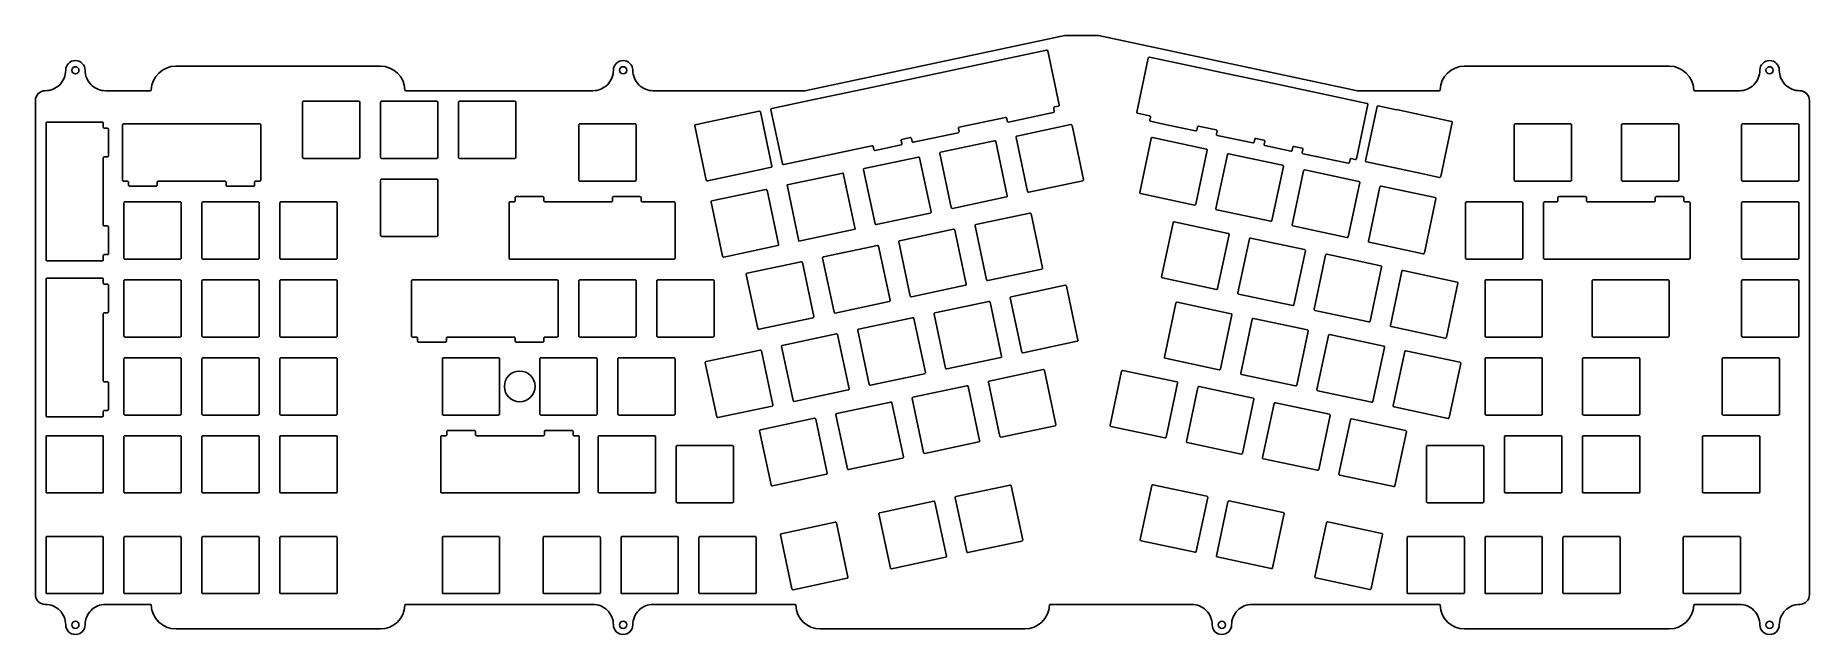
# Model space of a CAD drawing. Header units: millimetres. Extents: x -449 to -16, y -150 to -4.
import ezdxf

# ---------------------------------------------------------------- set-up
doc = ezdxf.new("R2010")
doc.units = ezdxf.units.MM
doc.layers.get('0').update_dxf_attribs({"linetype": 'CONTINUOUS'})

msp = doc.modelspace()

# ---------------------------------------------------------------- linework, layer by layer
for points in [[(-32.95, -17.5), (-43.86, -17.5, -0.402543), (-44.11, -17.26, 0.402543), (-50.1, -11.5), (-100.1, -11.5, 0.402543), (-106.1, -17.26, -0.402543), (-106.35, -17.5), (-126.25, -17.5), (-189.6, -4), (-197.75, -4), (-261.32, -17.5), (-298.35, -17.5, -0.414214), (-303.35, -12.5, 1), (-308.1, -12.5, -0.414214), (-313.1, -17.5), (-358.79, -17.5, -0.402543), (-359.04, -17.26, 0.402543), (-365.03, -11.5), (-415.03, -11.5, 0.402543), (-421.03, -17.26, -0.402543), (-421.28, -17.5), (-432.19, -17.5, -0.414214), (-437.19, -12.5, 1), (-441.94, -12.5, -0.414214), (-446.94, -17.5, 0.414214), (-449.32, -19.88), (-449.32, -140.62, 0.414214), (-446.94, -143, -0.414214), (-441.94, -148, 1), (-437.19, -148, -0.414214), (-432.19, -143), (-421.28, -143, -0.402543), (-421.03, -143.24, 0.402543), (-415.03, -149), (-365.03, -149, 0.402543), (-359.04, -143.24, -0.402543), (-358.79, -143), (-313.1, -143, -0.414214), (-308.1, -148, 1), (-303.35, -148, -0.414214), (-298.35, -143), (-263.81, -143, -0.402543), (-263.56, -143.24, 0.402543), (-257.57, -149), (-207.57, -149, 0.402543), (-201.57, -143.24, -0.402543), (-201.32, -143), (-166.79, -143, -0.414214), (-161.79, -148, 1), (-157.04, -148, -0.414214), (-152.04, -143), (-106.35, -143, -0.402543), (-106.1, -143.24, 0.402543), (-100.1, -149), (-50.1, -149, 0.402543), (-44.11, -143.24, -0.402543), (-43.86, -143), (-32.95, -143, -0.414214), (-27.95, -148, 1), (-23.2, -148, -0.414214), (-18.2, -143, 0.414214), (-15.82, -140.62), (-15.82, -19.88, 0.414214), (-18.2, -17.5, -0.414214), (-23.2, -12.5, 1), (-27.95, -12.5, -0.414214)], [(-244.62, -31.16, 0.414214), (-244.92, -30.96), (-253.04, -32.69), (-253.04, -32.69), (-266.49, -35.55, -0.414214), (-266.79, -35.36), (-269.59, -22.15, -0.414214), (-269.4, -21.85), (-260.3, -19.92), (-260.3, -19.92), (-247.43, -17.18), (-239.72, -15.54), (-202.25, -7.57, -0.414214), (-201.95, -7.77), (-199.15, -20.96, -0.414214), (-199.34, -21.26), (-200.32, -21.47, 0.414214), (-200.51, -21.76), (-200.36, -22.5, -0.414214), (-200.55, -22.8), (-201.76, -23.06, -0.000543), (-201.76, -23.06), (-211.54, -25.14, -0.414214), (-211.84, -24.95), (-212, -24.2, 0.414214), (-212.29, -24.01), (-223.59, -26.41, 0.414214), (-223.79, -26.71), (-223.63, -27.46, -0.414214), (-223.82, -27.75), (-233.61, -29.83, -0.000707), (-233.61, -29.83), (-234.83, -30.09, -0.414214), (-235.13, -29.9), (-235.29, -29.15, 0.414214), (-235.59, -28.96), (-237.59, -29.39, 0.414214), (-237.78, -29.68), (-237.62, -30.42, -0.414214), (-237.82, -30.72), (-244.17, -32.07, -0.414214), (-244.47, -31.88)], [(-160.58, -27.39, 0.414002), (-160.77, -27.09), (-163.95, -26.42), (-165.09, -26.18, 0.414051), (-165.38, -26.37), (-165.54, -27.11, -0.414214), (-165.84, -27.3), (-169.01, -26.62), (-173.67, -25.63), (-176.85, -24.96, -0.414214), (-177.04, -24.66), (-176.89, -23.92, 0.414214), (-177.08, -23.63), (-180.01, -23.01, -0.414214), (-180.2, -22.71), (-177.39, -9.5, -0.414214), (-177.1, -9.31), (-163.65, -12.17), (-161.04, -12.72), (-147.05, -15.69), (-123.91, -20.61, -0.414214), (-123.72, -20.9), (-126.52, -34.11, -0.414214), (-126.82, -34.3), (-127.8, -34.09, 0.414214), (-128.09, -34.28), (-128.25, -35.02, -0.414214), (-128.55, -35.22), (-131.73, -34.54), (-136.41, -33.56), (-139.58, -32.88, -0.414214), (-139.78, -32.58), (-139.62, -31.83, 0.414214), (-139.81, -31.54), (-141.79, -31.12, 0.414214), (-142.09, -31.31), (-142.25, -32.06, -0.414214), (-142.54, -32.25), (-148.9, -30.9, -0.414214), (-149.09, -30.6), (-148.94, -29.85, 0.414214), (-149.13, -29.56), (-149.96, -29.38), (-151.09, -29.14, 0.414214), (-151.39, -29.33), (-151.54, -30.07, -0.414214), (-151.84, -30.26), (-157.36, -29.09), (-157.36, -29.1), (-160.54, -28.43, -0.414214), (-160.73, -28.13)], [(-370.03, -20.28), (-370.03, -33.78, -0.414214), (-370.28, -34.03), (-383.78, -34.03, -0.414214), (-384.03, -33.78), (-384.03, -20.28, -0.414214), (-383.78, -20.03), (-370.28, -20.03, -0.414214)], [(-350.98, -20.28), (-350.98, -33.78, -0.414214), (-351.23, -34.03), (-364.73, -34.03, -0.414214), (-364.98, -33.78), (-364.98, -20.28, -0.414214), (-364.73, -20.03), (-351.23, -20.03, -0.414214)], [(-331.93, -20.28), (-331.93, -33.78, -0.414214), (-332.18, -34.03), (-345.68, -34.03, -0.414214), (-345.93, -33.78), (-345.93, -20.28, -0.414214), (-345.68, -20.03), (-332.18, -20.03, -0.414214)], [(-116.78, -22.14), (-116.78, -22.12), (-103.33, -24.98, -0.414214), (-103.14, -25.28), (-105.94, -38.48, -0.414214), (-106.24, -38.67), (-110.66, -37.74), (-110.66, -37.75), (-124.11, -34.89, -0.414214), (-124.3, -34.6), (-121.5, -21.39, -0.414214), (-121.2, -21.2)], [(-432.74, -26.42, 0.414214), (-432.49, -26.67), (-431.73, -26.67, -0.414214), (-431.48, -26.92), (-431.48, -33.42, -0.414214), (-431.73, -33.67), (-432.49, -33.67, 0.414214), (-432.74, -33.92), (-432.74, -50.3, 0.414214), (-432.49, -50.55), (-431.73, -50.55, -0.414214), (-431.48, -50.8), (-431.48, -57.3, -0.414214), (-431.73, -57.55), (-432.49, -57.55, 0.414214), (-432.74, -57.8), (-432.74, -58.8, -0.414214), (-432.99, -59.05), (-446.49, -59.05, -0.414214), (-446.74, -58.8), (-446.74, -25.42, -0.414214), (-446.49, -25.17), (-432.99, -25.17, -0.414214), (-432.74, -25.42)], [(-402.76, -39.84, 0.414214), (-403.01, -39.59), (-419.32, -39.59, 0.414214), (-419.57, -39.84), (-419.57, -40.59, -0.414214), (-419.82, -40.84), (-426.32, -40.84, -0.414214), (-426.57, -40.59), (-426.57, -39.84, 0.414214), (-426.82, -39.59), (-427.82, -39.59, -0.414214), (-428.07, -39.34), (-428.07, -25.84, -0.414214), (-427.82, -25.59), (-394.51, -25.59, -0.414214), (-394.26, -25.84), (-394.26, -39.34, -0.414214), (-394.51, -39.59), (-395.51, -39.59, 0.414214), (-395.76, -39.84), (-395.76, -40.59, -0.414214), (-396.01, -40.84), (-402.51, -40.84, -0.414214), (-402.76, -40.59)], [(-302.81, -39.59), (-316.31, -39.59, -0.414214), (-316.56, -39.34), (-316.56, -25.84, -0.414214), (-316.31, -25.59), (-302.81, -25.59, -0.414214), (-302.56, -25.84), (-302.56, -39.34, -0.414214)], [(-288.02, -25.82), (-285.93, -25.37), (-285.93, -25.35), (-272.48, -22.5, -0.414214), (-272.18, -22.69), (-269.38, -35.89, -0.414214), (-269.57, -36.19), (-271.66, -36.64), (-271.66, -36.65), (-285.11, -39.51, -0.414214), (-285.41, -39.32), (-288.21, -26.11, -0.414214)], [(-193.4, -39.48), (-206.61, -42.28, -0.414214), (-206.9, -42.09), (-209.71, -28.89, -0.414214), (-209.52, -28.59), (-196.31, -25.78, -0.414214), (-196.02, -25.97), (-193.21, -39.18, -0.414214)], [(-87.96, -39.34), (-87.96, -25.84, -0.414214), (-87.71, -25.59), (-74.21, -25.59, -0.414214), (-73.96, -25.84), (-73.96, -39.34, -0.414214), (-74.21, -39.59), (-87.71, -39.59, -0.414214)], [(-47.77, -25.84), (-47.77, -39.34, -0.414214), (-48.02, -39.59), (-61.52, -39.59, -0.414214), (-61.77, -39.34), (-61.77, -25.84, -0.414214), (-61.52, -25.59), (-48.02, -25.59, -0.414214)], [(-18.4, -25.84), (-18.4, -39.34, -0.414214), (-18.65, -39.59), (-32.15, -39.59, -0.414214), (-32.4, -39.34), (-32.4, -25.84, -0.414214), (-32.15, -25.59), (-18.65, -25.59, -0.414214)], [(-228.15, -32.55), (-214.95, -29.74, -0.414214), (-214.65, -29.94), (-211.84, -43.14, -0.414214), (-212.04, -43.44), (-225.24, -46.24, -0.414214), (-225.54, -46.05), (-228.35, -32.85, -0.414214)], [(-176.4, -28.94), (-163.19, -31.74, -0.414214), (-163, -32.04), (-165.81, -45.24, -0.414214), (-166.1, -45.44), (-179.31, -42.63, -0.414214), (-179.5, -42.33), (-176.69, -29.13, -0.414214)], [(-246.79, -36.51), (-233.58, -33.7, -0.414214), (-233.28, -33.9), (-230.48, -47.1, -0.414214), (-230.67, -47.4), (-243.88, -50.2, -0.414214), (-244.17, -50.01), (-246.98, -36.81, -0.414214)], [(-160.87, -46.29), (-158.06, -33.09, -0.414214), (-157.76, -32.9), (-144.56, -35.7, -0.414214), (-144.37, -36), (-147.17, -49.2, -0.414214), (-147.47, -49.4), (-160.68, -46.59, -0.414214)], [(-142.23, -50.25), (-139.43, -37.05, -0.414214), (-139.13, -36.86), (-125.93, -39.66, -0.414214), (-125.73, -39.96), (-128.54, -53.17, -0.414214), (-128.84, -53.36), (-142.04, -50.55, -0.414214)], [(-351.23, -53.08), (-364.73, -53.08, -0.414214), (-364.98, -52.83), (-364.98, -39.33, -0.414214), (-364.73, -39.08), (-351.23, -39.08, -0.414214), (-350.98, -39.33), (-350.98, -52.83, -0.414214)], [(-267.94, -55.32), (-281.14, -58.13, -0.414214), (-281.44, -57.93), (-284.25, -44.73, -0.414214), (-284.05, -44.43), (-270.85, -41.62, -0.414214), (-270.55, -41.82), (-267.75, -55.02, -0.414214)], [(-120.5, -40.82), (-107.29, -43.62, -0.414214), (-107.1, -43.92), (-109.91, -57.13, -0.414214), (-110.2, -57.32), (-123.41, -54.51, -0.414214), (-123.6, -54.22), (-120.79, -41.01, -0.414214)], [(-413.94, -58.64), (-427.44, -58.64, -0.414214), (-427.69, -58.39), (-427.69, -44.89, -0.414214), (-427.44, -44.64), (-413.94, -44.64, -0.414214), (-413.69, -44.89), (-413.69, -58.39, -0.414214)], [(-394.89, -58.64), (-408.39, -58.64, -0.414214), (-408.64, -58.39), (-408.64, -44.89, -0.414214), (-408.39, -44.64), (-394.89, -44.64, -0.414214), (-394.64, -44.89), (-394.64, -58.39, -0.414214)], [(-375.84, -58.64), (-389.34, -58.64, -0.414214), (-389.59, -58.39), (-389.59, -44.89, -0.414214), (-389.34, -44.64), (-375.84, -44.64, -0.414214), (-375.59, -44.89), (-375.59, -58.39, -0.414214)], [(-332.36, -44.64, 0.414214), (-332.11, -44.39), (-332.11, -43.63, -0.414214), (-331.86, -43.38), (-325.36, -43.38, -0.414214), (-325.11, -43.63), (-325.11, -44.39, 0.414214), (-324.86, -44.64), (-308.55, -44.64, 0.414214), (-308.3, -44.39), (-308.3, -43.63, -0.414214), (-308.05, -43.38), (-301.55, -43.38, -0.414214), (-301.3, -43.63), (-301.3, -44.39, 0.414214), (-301.05, -44.64), (-293.29, -44.64, -0.414214), (-293.04, -44.89), (-293.04, -58.39, -0.414214), (-293.29, -58.64), (-333.36, -58.64, -0.414214), (-333.61, -58.39), (-333.61, -44.89, -0.414214), (-333.36, -44.64)], [(-206.03, -47.58), (-203.23, -60.78, -0.414214), (-203.42, -61.08), (-216.62, -63.89, -0.414214), (-216.92, -63.69), (-219.73, -50.49, -0.414214), (-219.53, -50.19), (-206.33, -47.39, -0.414214)], [(-86.12, -58.64), (-99.62, -58.64, -0.414214), (-99.87, -58.39), (-99.87, -44.89, -0.414214), (-99.62, -44.64), (-86.12, -44.64, -0.414214), (-85.87, -44.89), (-85.87, -58.39, -0.414214)], [(-77.57, -44.64, 0.414214), (-77.32, -44.39), (-77.32, -43.63, -0.414214), (-77.07, -43.38), (-70.57, -43.38, -0.414214), (-70.32, -43.63), (-70.32, -44.39, 0.414214), (-70.07, -44.64), (-53.76, -44.64, 0.414214), (-53.51, -44.39), (-53.51, -43.63, -0.414214), (-53.26, -43.38), (-46.76, -43.38, -0.414214), (-46.51, -43.63), (-46.51, -44.39, 0.414214), (-46.26, -44.64), (-45.26, -44.64, -0.414214), (-45.01, -44.89), (-45.01, -58.39, -0.414214), (-45.26, -58.64), (-80.57, -58.64, -0.414214), (-80.82, -58.39), (-80.82, -44.89, -0.414214), (-80.57, -44.64)], [(-18.4, -44.89), (-18.4, -58.39, -0.414214), (-18.65, -58.64), (-32.15, -58.64, -0.414214), (-32.4, -58.39), (-32.4, -44.89, -0.414214), (-32.15, -44.64), (-18.65, -44.64, -0.414214)], [(-235.55, -67.66), (-238.36, -54.45, -0.414214), (-238.17, -54.15), (-224.96, -51.35, -0.414214), (-224.67, -51.54), (-221.86, -64.74, -0.414214), (-222.05, -65.04), (-235.26, -67.85, -0.414214)], [(-174.15, -62.95), (-171.34, -49.74, -0.414214), (-171.04, -49.55), (-157.84, -52.36, -0.414214), (-157.64, -52.65), (-160.45, -65.86, -0.414214), (-160.75, -66.05), (-173.95, -63.24, -0.414214)], [(-240.69, -69), (-253.89, -71.81, -0.414214), (-254.19, -71.62), (-256.99, -58.41, -0.414214), (-256.8, -58.11), (-243.6, -55.31, -0.414214), (-243.3, -55.5), (-240.49, -68.71, -0.414214)], [(-142.11, -70.01), (-155.32, -67.2, -0.414214), (-155.51, -66.91), (-152.7, -53.7, -0.414214), (-152.41, -53.51), (-139.2, -56.32, -0.414214), (-139.01, -56.61), (-141.82, -69.82, -0.414214)], [(-272.82, -75.58), (-275.63, -62.37, -0.414214), (-275.43, -62.08), (-262.23, -59.27, -0.414214), (-261.93, -59.46), (-259.13, -72.67, -0.414214), (-259.32, -72.96), (-272.52, -75.77, -0.414214)], [(-120.38, -60.57), (-123.18, -73.78, -0.414214), (-123.48, -73.97), (-136.69, -71.17, -0.414214), (-136.88, -70.87), (-134.07, -57.66, -0.414214), (-133.77, -57.47), (-120.57, -60.28, -0.414214)], [(-432.74, -64.52, 0.414214), (-432.49, -64.77), (-431.73, -64.77, -0.414214), (-431.48, -65.02), (-431.48, -71.52, -0.414214), (-431.73, -71.77), (-432.49, -71.77, 0.414214), (-432.74, -72.02), (-432.74, -88.4, 0.414214), (-432.49, -88.65), (-431.73, -88.65, -0.414214), (-431.48, -88.9), (-431.48, -95.4, -0.414214), (-431.73, -95.65), (-432.49, -95.65, 0.414214), (-432.74, -95.9), (-432.74, -96.9, -0.414214), (-432.99, -97.15), (-446.49, -97.15, -0.414214), (-446.74, -96.9), (-446.74, -63.52, -0.414214), (-446.49, -63.27), (-432.99, -63.27, -0.414214), (-432.74, -63.52)], [(-427.44, -63.69), (-413.94, -63.69, -0.414214), (-413.69, -63.94), (-413.69, -77.44, -0.414214), (-413.94, -77.69), (-427.44, -77.69, -0.414214), (-427.69, -77.44), (-427.69, -63.94, -0.414214)], [(-394.89, -77.69), (-408.39, -77.69, -0.414214), (-408.64, -77.44), (-408.64, -63.94, -0.414214), (-408.39, -63.69), (-394.89, -63.69, -0.414214), (-394.64, -63.94), (-394.64, -77.44, -0.414214)], [(-389.34, -63.69), (-375.84, -63.69, -0.414214), (-375.59, -63.94), (-375.59, -77.44, -0.414214), (-375.84, -77.69), (-389.34, -77.69, -0.414214), (-389.59, -77.44), (-389.59, -63.94, -0.414214)], [(-355.93, -77.94, 0.414214), (-356.18, -77.69), (-357.18, -77.69, -0.414214), (-357.43, -77.44), (-357.43, -63.94, -0.414214), (-357.18, -63.69), (-321.86, -63.69, -0.414214), (-321.61, -63.94), (-321.61, -77.44, -0.414214), (-321.86, -77.69), (-324.86, -77.69, 0.414214), (-325.11, -77.94), (-325.11, -78.69, -0.414214), (-325.36, -78.94), (-331.86, -78.94, -0.414214), (-332.11, -78.69), (-332.11, -77.94, 0.414214), (-332.36, -77.69), (-348.67, -77.69, 0.414214), (-348.92, -77.94), (-348.92, -78.69, -0.414214), (-349.17, -78.94), (-355.68, -78.94, -0.414214), (-355.93, -78.69)], [(-316.31, -63.69), (-302.81, -63.69, -0.414214), (-302.56, -63.94), (-302.56, -77.44, -0.414214), (-302.81, -77.69), (-316.31, -77.69, -0.414214), (-316.56, -77.44), (-316.56, -63.94, -0.414214)], [(-283.51, -63.94), (-283.51, -77.44, -0.414214), (-283.76, -77.69), (-297.26, -77.69, -0.414214), (-297.51, -77.44), (-297.51, -63.94, -0.414214), (-297.26, -63.69), (-283.76, -63.69, -0.414214)], [(-208.3, -81.34), (-211.11, -68.13, -0.414214), (-210.91, -67.84), (-197.71, -65.03, -0.414214), (-197.41, -65.22), (-194.61, -78.43, -0.414214), (-194.8, -78.72), (-208, -81.53, -0.414214)], [(-101.74, -64.54), (-104.55, -77.74, -0.414214), (-104.85, -77.93), (-118.05, -75.13, -0.414214), (-118.24, -74.83), (-115.44, -61.62, -0.414214), (-115.14, -61.43), (-101.94, -64.24, -0.414214)], [(-95.11, -77.44), (-95.11, -63.94, -0.414214), (-94.86, -63.69), (-81.36, -63.69, -0.414214), (-81.11, -63.94), (-81.11, -77.44, -0.414214), (-81.36, -77.69), (-94.86, -77.69, -0.414214)], [(-50.15, -63.94), (-50.15, -77.44, -0.414214), (-50.4, -77.69), (-68.66, -77.69, -0.414214), (-68.91, -77.44), (-68.91, -63.94, -0.414214), (-68.66, -63.69), (-50.4, -63.69, -0.414214)], [(-18.65, -77.69), (-32.15, -77.69, -0.414214), (-32.4, -77.44), (-32.4, -63.94, -0.414214), (-32.15, -63.69), (-18.65, -63.69, -0.414214), (-18.4, -63.94), (-18.4, -77.44, -0.414214)], [(-216.05, -69.18), (-213.24, -82.39, -0.414214), (-213.43, -82.68), (-226.64, -85.49, -0.414214), (-226.93, -85.3), (-229.74, -72.09, -0.414214), (-229.55, -71.8), (-216.34, -68.99, -0.414214)], [(-170.34, -69.17), (-157.14, -71.98, -0.414214), (-156.95, -72.28), (-159.75, -85.48, -0.414214), (-160.05, -85.67), (-173.25, -82.87, -0.414214), (-173.45, -82.57), (-170.64, -69.37, -0.414214)], [(-234.68, -73.14), (-231.87, -86.35, -0.414214), (-232.07, -86.65), (-245.27, -89.45, -0.414214), (-245.57, -89.26), (-248.37, -76.05, -0.414214), (-248.18, -75.76), (-234.98, -72.95, -0.414214)], [(-154.81, -86.53), (-152.01, -73.33, -0.414214), (-151.71, -73.13), (-138.51, -75.94, -0.414214), (-138.31, -76.24), (-141.12, -89.44, -0.414214), (-141.42, -89.64), (-154.62, -86.83, -0.414214)], [(-264.2, -93.22), (-267.01, -80.02, -0.414214), (-266.82, -79.72), (-253.61, -76.91, -0.414214), (-253.31, -77.1), (-250.51, -90.31, -0.414214), (-250.7, -90.61), (-263.9, -93.41, -0.414214)], [(-119.68, -80.2), (-122.49, -93.4, -0.414214), (-122.78, -93.6), (-135.99, -90.79, -0.414214), (-136.18, -90.49), (-133.37, -77.29, -0.414214), (-133.08, -77.09), (-119.87, -79.9, -0.414214)], [(-285.45, -83.68), (-272.24, -80.87, -0.414214), (-271.95, -81.07), (-269.14, -94.27, -0.414214), (-269.33, -94.57), (-282.54, -97.37, -0.414214), (-282.83, -97.18), (-285.64, -83.98, -0.414214)], [(-114.44, -81.06), (-101.24, -83.86, -0.414214), (-101.05, -84.16), (-103.85, -97.36, -0.414214), (-104.15, -97.56), (-117.35, -94.75, -0.414214), (-117.55, -94.45), (-114.74, -81.25, -0.414214)], [(-427.69, -96.49), (-427.69, -82.99, -0.414214), (-427.44, -82.74), (-413.94, -82.74, -0.414214), (-413.69, -82.99), (-413.69, -96.49, -0.414214), (-413.94, -96.74), (-427.44, -96.74, -0.414214)], [(-394.64, -82.99), (-394.64, -96.49, -0.414214), (-394.89, -96.74), (-408.39, -96.74, -0.414214), (-408.64, -96.49), (-408.64, -82.99, -0.414214), (-408.39, -82.74), (-394.89, -82.74, -0.414214)], [(-389.59, -96.49), (-389.59, -82.99, -0.414214), (-389.34, -82.74), (-375.84, -82.74, -0.414214), (-375.59, -82.99), (-375.59, -96.49, -0.414214), (-375.84, -96.74), (-389.34, -96.74, -0.414214)], [(-335.9, -82.99), (-335.9, -96.49, -0.414214), (-336.15, -96.74), (-349.65, -96.74, -0.414214), (-349.9, -96.49), (-349.9, -82.99, -0.414214), (-349.65, -82.74), (-336.15, -82.74, -0.414214)], [(-312.34, -96.74), (-325.84, -96.74, -0.414214), (-326.09, -96.49), (-326.09, -82.99, -0.414214), (-325.84, -82.74), (-312.34, -82.74, -0.414214), (-312.09, -82.99), (-312.09, -96.49, -0.414214)], [(-293.04, -82.99), (-293.04, -96.49, -0.414214), (-293.29, -96.74), (-306.79, -96.74, -0.414214), (-307.04, -96.49), (-307.04, -82.99, -0.414214), (-306.79, -82.74), (-293.29, -82.74, -0.414214)], [(-216.27, -88.45), (-203.07, -85.64, -0.414214), (-202.77, -85.84), (-199.96, -99.04, -0.414214), (-200.15, -99.34), (-213.36, -102.14, -0.414214), (-213.66, -101.95), (-216.46, -88.75, -0.414214)], [(-183.62, -85.83), (-170.42, -88.63, -0.414214), (-170.22, -88.93), (-173.03, -102.14, -0.414214), (-173.33, -102.33), (-186.53, -99.52, -0.414214), (-186.73, -99.22), (-183.92, -86.02, -0.414214)], [(-81.36, -96.74), (-94.86, -96.74, -0.414214), (-95.11, -96.49), (-95.11, -82.99, -0.414214), (-94.86, -82.74), (-81.36, -82.74, -0.414214), (-81.11, -82.99), (-81.11, -96.49, -0.414214)], [(-57.29, -82.99), (-57.29, -96.49, -0.414214), (-57.54, -96.74), (-71.04, -96.74, -0.414214), (-71.29, -96.49), (-71.29, -82.99, -0.414214), (-71.04, -82.74), (-57.54, -82.74, -0.414214)], [(-23.16, -82.99), (-23.16, -96.49, -0.414214), (-23.41, -96.74), (-36.91, -96.74, -0.414214), (-37.16, -96.49), (-37.16, -82.99, -0.414214), (-36.91, -82.74), (-23.41, -82.74, -0.414214)], [(-234.9, -92.41), (-221.7, -89.6, -0.414214), (-221.4, -89.8), (-218.6, -103, -0.414214), (-218.79, -103.3), (-231.99, -106.11, -0.414214), (-232.29, -105.91), (-235.1, -92.71, -0.414214)], [(-154.69, -106.29), (-167.9, -103.48, -0.414214), (-168.09, -103.19), (-165.28, -89.98, -0.414214), (-164.99, -89.79), (-151.78, -92.59, -0.414214), (-151.59, -92.89), (-154.4, -106.1, -0.414214)], [(-237.42, -107.26), (-250.63, -110.07, -0.414214), (-250.92, -109.87), (-253.73, -96.67, -0.414214), (-253.54, -96.37), (-240.33, -93.57, -0.414214), (-240.04, -93.76), (-237.23, -106.96, -0.414214)], [(-149.46, -107.15), (-146.65, -93.94, -0.414214), (-146.35, -93.75), (-133.15, -96.56, -0.414214), (-132.96, -96.85), (-135.76, -110.06, -0.414214), (-136.06, -110.25), (-149.27, -107.44, -0.414214)], [(-256.06, -111.22), (-269.26, -114.03, -0.414214), (-269.56, -113.83), (-272.36, -100.63, -0.414214), (-272.17, -100.33), (-258.97, -97.53, -0.414214), (-258.67, -97.72), (-255.86, -110.92, -0.414214)], [(-127.72, -97.71), (-114.52, -100.52, -0.414214), (-114.32, -100.81), (-117.13, -114.02, -0.414214), (-117.43, -114.21), (-130.63, -111.4, -0.414214), (-130.82, -111.11), (-128.02, -97.9, -0.414214)], [(-432.99, -115.79), (-446.49, -115.79, -0.414214), (-446.74, -115.54), (-446.74, -102.04, -0.414214), (-446.49, -101.79), (-432.99, -101.79, -0.414214), (-432.74, -102.04), (-432.74, -115.54, -0.414214)], [(-427.69, -115.54), (-427.69, -102.04, -0.414214), (-427.44, -101.79), (-413.94, -101.79, -0.414214), (-413.69, -102.04), (-413.69, -115.54, -0.414214), (-413.94, -115.79), (-427.44, -115.79, -0.414214)], [(-408.39, -101.79), (-394.89, -101.79, -0.414214), (-394.64, -102.04), (-394.64, -115.54, -0.414214), (-394.89, -115.79), (-408.39, -115.79, -0.414214), (-408.64, -115.54), (-408.64, -102.04, -0.414214)], [(-375.59, -102.04), (-375.59, -115.54, -0.414214), (-375.84, -115.79), (-389.34, -115.79, -0.414214), (-389.59, -115.54), (-389.59, -102.04, -0.414214), (-389.34, -101.79), (-375.84, -101.79, -0.414214)], [(-317.97, -101.54, 0.414214), (-317.72, -101.79), (-316.72, -101.79, -0.414214), (-316.47, -102.04), (-316.47, -115.54, -0.414214), (-316.72, -115.79), (-350.03, -115.79, -0.414214), (-350.28, -115.54), (-350.28, -102.04, -0.414214), (-350.03, -101.79), (-349.03, -101.79, 0.414214), (-348.78, -101.54), (-348.78, -100.78, -0.414214), (-348.53, -100.53), (-342.03, -100.53, -0.414214), (-341.78, -100.78), (-341.78, -101.54, 0.414214), (-341.53, -101.79), (-325.22, -101.79, 0.414214), (-324.97, -101.54), (-324.97, -100.78, -0.414214), (-324.72, -100.53), (-318.22, -100.53, -0.414214), (-317.97, -100.78)], [(-311.8, -115.54), (-311.8, -102.04, -0.414214), (-311.55, -101.79), (-298.05, -101.79, -0.414214), (-297.8, -102.04), (-297.8, -115.54, -0.414214), (-298.05, -115.79), (-311.55, -115.79, -0.414214)], [(-76.59, -115.79), (-90.09, -115.79, -0.414214), (-90.34, -115.54), (-90.34, -102.04, -0.414214), (-90.09, -101.79), (-76.59, -101.79, -0.414214), (-76.34, -102.04), (-76.34, -115.54, -0.414214)], [(-71.04, -101.79), (-57.54, -101.79, -0.414214), (-57.29, -102.04), (-57.29, -115.54, -0.414214), (-57.54, -115.79), (-71.04, -115.79, -0.414214), (-71.29, -115.54), (-71.29, -102.04, -0.414214)], [(-28.18, -115.79), (-41.68, -115.79, -0.414214), (-41.93, -115.54), (-41.93, -102.04, -0.414214), (-41.68, -101.79), (-28.18, -101.79, -0.414214), (-27.93, -102.04), (-27.93, -115.54, -0.414214)], [(-279, -118.17), (-292.5, -118.17, -0.414214), (-292.75, -117.92), (-292.75, -104.42, -0.414214), (-292.5, -104.17), (-279, -104.17, -0.414214), (-278.75, -104.42), (-278.75, -117.92, -0.414214)], [(-109.14, -104.17), (-95.64, -104.17, -0.414214), (-95.39, -104.42), (-95.39, -117.92, -0.414214), (-95.64, -118.17), (-109.14, -118.17, -0.414214), (-109.39, -117.92), (-109.39, -104.42, -0.414214)], [(-221.77, -130.16), (-224.58, -116.95, -0.414214), (-224.39, -116.66), (-211.18, -113.85, -0.414214), (-210.89, -114.04), (-208.08, -127.25, -0.414214), (-208.27, -127.54), (-221.48, -130.35, -0.414214)], [(-162.86, -116.88), (-165.67, -130.09, -0.414214), (-165.97, -130.28), (-179.17, -127.47, -0.414214), (-179.36, -127.18), (-176.56, -113.97, -0.414214), (-176.26, -113.78), (-163.06, -116.59, -0.414214)], [(-243.02, -120.62), (-229.82, -117.81, -0.414214), (-229.52, -118), (-226.71, -131.21, -0.414214), (-226.91, -131.51), (-240.11, -134.31, -0.414214), (-240.41, -134.12), (-243.21, -120.91, -0.414214)], [(-144.23, -120.84), (-147.04, -134.05, -0.414214), (-147.33, -134.24), (-160.54, -131.43, -0.414214), (-160.73, -131.14), (-157.92, -117.93, -0.414214), (-157.63, -117.74), (-144.42, -120.55, -0.414214)], [(-267.09, -125.73), (-253.88, -122.93, -0.414214), (-253.59, -123.12), (-250.78, -136.32, -0.414214), (-250.97, -136.62), (-264.18, -139.43, -0.414214), (-264.48, -139.24), (-267.28, -126.03, -0.414214)], [(-120.16, -125.96), (-122.97, -139.16, -0.414214), (-123.26, -139.36), (-136.47, -136.55, -0.414214), (-136.66, -136.25), (-133.85, -123.05, -0.414214), (-133.56, -122.86), (-120.35, -125.66, -0.414214)], [(-432.74, -126.64), (-432.74, -140.14, -0.414214), (-432.99, -140.39), (-446.49, -140.39, -0.414214), (-446.74, -140.14), (-446.74, -126.64, -0.414214), (-446.49, -126.39), (-432.99, -126.39, -0.414214)], [(-413.94, -140.39), (-427.44, -140.39, -0.414214), (-427.69, -140.14), (-427.69, -126.64, -0.414214), (-427.44, -126.39), (-413.94, -126.39, -0.414214), (-413.69, -126.64), (-413.69, -140.14, -0.414214)], [(-408.39, -126.39), (-394.89, -126.39, -0.414214), (-394.64, -126.64), (-394.64, -140.14, -0.414214), (-394.89, -140.39), (-408.39, -140.39, -0.414214), (-408.64, -140.14), (-408.64, -126.64, -0.414214)], [(-389.34, -126.39), (-375.84, -126.39, -0.414214), (-375.59, -126.64), (-375.59, -140.14, -0.414214), (-375.84, -140.39), (-389.34, -140.39, -0.414214), (-389.59, -140.14), (-389.59, -126.64, -0.414214)], [(-349.9, -140.14), (-349.9, -126.64, -0.414214), (-349.65, -126.39), (-336.15, -126.39, -0.414214), (-335.9, -126.64), (-335.9, -140.14, -0.414214), (-336.15, -140.39), (-349.65, -140.39, -0.414214)], [(-311.54, -140.39), (-325.04, -140.39, -0.414214), (-325.29, -140.14), (-325.29, -126.64, -0.414214), (-325.04, -126.39), (-311.54, -126.39, -0.414214), (-311.29, -126.64), (-311.29, -140.14, -0.414214)], [(-306.24, -140.14), (-306.24, -126.64, -0.414214), (-305.99, -126.39), (-292.49, -126.39, -0.414214), (-292.24, -126.64), (-292.24, -140.14, -0.414214), (-292.49, -140.39), (-305.99, -140.39, -0.414214)], [(-286.94, -126.39), (-273.44, -126.39, -0.414214), (-273.19, -126.64), (-273.19, -140.14, -0.414214), (-273.44, -140.39), (-286.94, -140.39, -0.414214), (-287.19, -140.14), (-287.19, -126.64, -0.414214)], [(-114.16, -140.14), (-114.16, -126.64, -0.414214), (-113.91, -126.39), (-100.41, -126.39, -0.414214), (-100.16, -126.64), (-100.16, -140.14, -0.414214), (-100.41, -140.39), (-113.91, -140.39, -0.414214)], [(-81.11, -126.64), (-81.11, -140.14, -0.414214), (-81.36, -140.39), (-94.86, -140.39, -0.414214), (-95.11, -140.14), (-95.11, -126.64, -0.414214), (-94.86, -126.39), (-81.36, -126.39, -0.414214)], [(-75.81, -126.39), (-62.31, -126.39, -0.414214), (-62.06, -126.64), (-62.06, -140.14, -0.414214), (-62.31, -140.39), (-75.81, -140.39, -0.414214), (-76.06, -140.14), (-76.06, -126.64, -0.414214)], [(-46.69, -140.14), (-46.69, -126.64, -0.414214), (-46.44, -126.39), (-32.94, -126.39, -0.414214), (-32.69, -126.64), (-32.69, -140.14, -0.414214), (-32.94, -140.39), (-46.44, -140.39, -0.414214)]]:
    msp.add_lwpolyline(points, format="xyb", close=True)
msp.add_lwpolyline([(-262.75, -54.22), (-265.66, -40.52), (-251.97, -37.61), (-249.06, -51.31)], close=True)
for centre, radius in [((-439.56, -12.5), 0.875), ((-305.72, -12.5), 0.875), ((-25.58, -12.5), 0.875), ((-330.99, -89.74), 3.75), ((-439.56, -148), 0.875), ((-305.72, -148), 0.875), ((-159.41, -148), 0.875), ((-25.58, -148), 0.875)]:
    msp.add_circle(centre, radius)

doc.saveas('drawing.dxf')
